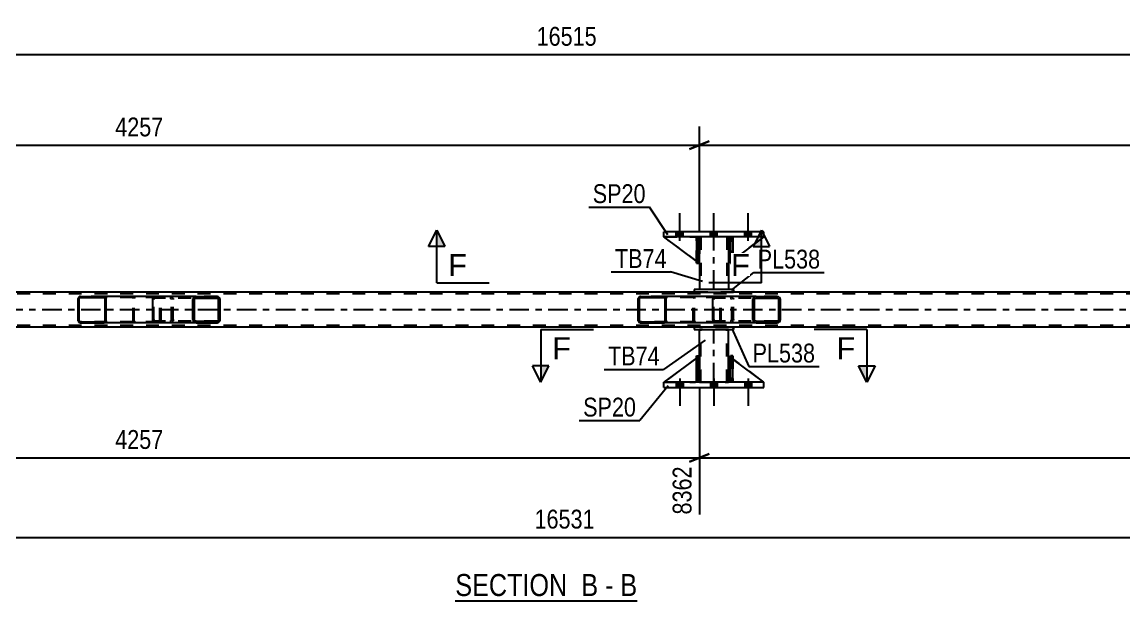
# Model space of a CAD drawing. Header units: millimetres. Extents: x 0 to 1775, y 0 to 560.
# Drawn here: x 1317.1 to 1484.5, y 147 to 235 of the extents above; entities that cross this region are included whole.
import ezdxf

# ---------------------------------------------------------------- set-up
doc = ezdxf.new("R2010")
doc.units = ezdxf.units.MM
doc.linetypes.add('DXK_LINE_DOT2', pattern=[3.9198, 1.9599, -1.9599])
doc.linetypes.add('DXK_LINE_DOT3', pattern=[5.9187, 2.979, -0.9799, 0.9799, -0.9799])
doc.styles.add('Arial', font='ARIAL.TTF', dxfattribs={"height": 0.2})
doc.styles.add('Arial Narrow', font='ARIALN.TTF', dxfattribs={"height": 0.2})

# ---------------------------------------------------------------- blocks, each defined once
blk = doc.blocks.new('Unknown-814185345-12 - 5076')
at = {"color": 6, "linetype": 'Continuous'}
blk.add_line((1382.91, 147), (1410.56, 147), dxfattribs=at)
at = {"color": 0, "linetype": 'Continuous'}
for points in [[(1401.02, 147.75), (1401.02, 151.25), (1382.91, 151.25), (1382.91, 147.75)], [(1404.63, 147.75), (1404.63, 151.25), (1402.07, 151.25), (1402.07, 147.75)], [(1406.95, 147.75), (1406.95, 151.25), (1405.68, 151.25), (1405.68, 147.75)], [(1410.56, 147.75), (1410.56, 151.25), (1408, 151.25), (1408, 147.75)]]:
    blk.add_wipeout(points, dxfattribs=at)
at = {"color": 7, "linetype": 'Continuous', "style": 'Arial Narrow'}
for s, p in [('SECTION ', (1382.91, 147.75)), ('B', (1402.07, 147.75)), ('B', (1408, 147.75)), ('-', (1405.68, 147.75))]:
    blk.add_text(s, height=3.34, dxfattribs=at).set_placement(p)
blk = doc.blocks.new('Part-814185345-5152 - 5076')
at = {"color": 2, "linetype": 'Continuous'}
for p, q in [((1419.57, 183.89), (1414.61, 180.22)), ((1420.01, 184.22), (1419.89, 184.13)), ((1420.01, 180.82), (1420.01, 184.22)), ((1419.56, 180.38), (1419.41, 180.22)), ((1420.01, 180.82), (1419.89, 180.7)), ((1420.01, 180.82), (1420.01, 180.82))]:
    blk.add_line(p, q, dxfattribs=at)
at = {"color": 7, "linetype": 'DXK_LINE_DOT2'}
for p, q in [((1419.89, 184.13), (1419.57, 183.89)), ((1420.01, 180.82), (1420.01, 184.22)), ((1414.61, 180.22), (1419.41, 180.22)), ((1420.01, 180.82), (1419.41, 180.22)), ((1419.89, 180.7), (1419.56, 180.38))]:
    blk.add_line(p, q, dxfattribs=at)
blk = doc.blocks.new('Part-814185345-5114 - 5076')
at = {"color": 2, "linetype": 'Continuous'}
for p, q in [((1414.61, 202.3), (1414.61, 203.1)), ((1429.81, 203.1), (1414.61, 203.1)), ((1429.81, 202.3), (1429.81, 203.1)), ((1429.81, 202.3), (1414.61, 202.3))]:
    blk.add_line(p, q, dxfattribs=at)
at = {"color": 7, "linetype": 'DXK_LINE_DOT2'}
for p, q in [((1414.61, 202.3), (1414.61, 203.1)), ((1429.81, 202.3), (1429.81, 203.1))]:
    blk.add_line(p, q, dxfattribs=at)
blk = doc.blocks.new('Part-814185345-5130 - 5076')
at = {"color": 2, "linetype": 'Continuous'}
for p, q in [((1419.21, 194.3), (1419.21, 193.9)), ((1425.21, 194.3), (1419.21, 194.3)), ((1425.21, 194.3), (1425.21, 193.9)), ((1425.21, 194.3), (1425.21, 194.3)), ((1419.21, 193.9), (1425.21, 193.9)), ((1425.21, 193.9), (1425.21, 193.9))]:
    blk.add_line(p, q, dxfattribs=at)
at = {"color": 7, "linetype": 'DXK_LINE_DOT2'}
for p, q in [((1419.21, 194.3), (1419.21, 193.9)), ((1425.21, 193.9), (1425.21, 194.3)), ((1425.21, 194.3), (1425.21, 194.3)), ((1425.21, 193.9), (1425.21, 193.9))]:
    blk.add_line(p, q, dxfattribs=at)
blk = doc.blocks.new('Part-814185345-5226 - 5076')
at = {"linetype": 'Continuous'}
h = blk.add_hatch(dxfattribs=at)
h.set_pattern_fill('', scale=0.7, style=0, pattern_type=0)
h.set_pattern_definition([(45, (1414.9522, 193.0652), (-1.57154, 1.57154), [])])
h.paths.add_polyline_path([(1414.98, 192.94), (1414.95, 193.07), (1414.88, 193.17), (1414.77, 193.24), (1414.64, 193.26), (1411.06, 193.26), (1410.93, 193.24), (1410.82, 193.17), (1410.75, 193.07), (1410.72, 192.94), (1410.72, 189.58), (1410.75, 189.46), (1410.82, 189.36), (1410.93, 189.29), (1411.06, 189.26), (1414.64, 189.26), (1414.77, 189.29), (1414.88, 189.36), (1414.95, 189.46), (1414.98, 189.58)])
h.paths.add_polyline_path([(1414.79, 189.52), (1414.76, 189.47), (1414.7, 189.43), (1414.64, 189.42), (1411.06, 189.42), (1411, 189.43), (1410.94, 189.47), (1410.9, 189.52), (1410.89, 189.58), (1410.89, 192.94), (1410.9, 193), (1410.94, 193.06), (1411, 193.09), (1411.06, 193.1), (1414.64, 193.1), (1414.7, 193.09), (1414.76, 193.06), (1414.79, 193), (1414.81, 192.94), (1414.81, 189.58)])
at = {"color": 2, "linetype": 'Continuous'}
for p, q in [((1410.75, 193.07), (1410.72, 192.94)), ((1410.72, 189.58), (1410.72, 192.94)), ((1410.89, 192.94), (1410.9, 193)), ((1410.89, 189.58), (1410.89, 192.94)), ((1410.9, 193), (1410.94, 193.06)), ((1411.06, 193.26), (1410.93, 193.24)), ((1410.94, 193.06), (1411, 193.09)), ((1411, 193.09), (1411.06, 193.1)), ((1411.06, 193.26), (1414.64, 193.26)), ((1411.06, 193.1), (1414.64, 193.1)), ((1422.34, 193.26), (1414.64, 193.26)), ((1414.77, 193.24), (1414.64, 193.26)), ((1414.64, 193.1), (1414.7, 193.09)), ((1414.7, 193.09), (1414.76, 193.06)), ((1414.76, 193.06), (1414.79, 193)), ((1414.79, 193), (1414.81, 192.94)), ((1414.81, 189.58), (1414.81, 192.94)), ((1414.98, 192.94), (1414.95, 193.07)), ((1414.98, 189.58), (1414.98, 192.94)), ((1410.72, 189.58), (1410.75, 189.46)), ((1410.9, 189.52), (1410.89, 189.58)), ((1410.94, 189.47), (1410.9, 189.52)), ((1410.93, 189.29), (1411.06, 189.26)), ((1411, 189.43), (1410.94, 189.47)), ((1411.06, 189.42), (1411, 189.43)), ((1411.06, 189.42), (1414.64, 189.42)), ((1411.06, 189.26), (1414.64, 189.26)), ((1414.7, 189.43), (1414.64, 189.42)), ((1414.64, 189.26), (1414.77, 189.29)), ((1422.34, 189.26), (1414.64, 189.26)), ((1414.76, 189.47), (1414.7, 189.43)), ((1414.79, 189.52), (1414.76, 189.47)), ((1414.81, 189.58), (1414.79, 189.52)), ((1414.95, 189.46), (1414.98, 189.58))]:
    blk.add_line(p, q, dxfattribs=at)
at = {"color": 7, "linetype": 'DXK_LINE_DOT2'}
for p, q in [((1414.64, 193.26), (1411.06, 193.26)), ((1422.99, 193.1), (1411.06, 193.1)), ((1419.07, 192.94), (1419.1, 193.07)), ((1419.07, 189.58), (1419.07, 192.94)), ((1419.25, 193), (1419.24, 192.94)), ((1419.24, 189.58), (1419.24, 192.94)), ((1419.29, 193.06), (1419.25, 193)), ((1419.28, 193.24), (1419.41, 193.26)), ((1419.29, 193.06), (1419.31, 193.07)), ((1419.31, 193.07), (1419.35, 193.09)), ((1419.35, 193.09), (1419.41, 193.1)), ((1422.99, 193.26), (1422.34, 193.26)), ((1422.99, 193.26), (1423.12, 193.24)), ((1423.05, 193.09), (1422.99, 193.1)), ((1423.11, 193.06), (1423.05, 193.09)), ((1423.14, 193), (1423.11, 193.06)), ((1423.16, 192.94), (1423.14, 193)), ((1423.16, 189.58), (1423.16, 192.94)), ((1423.3, 193.07), (1423.32, 192.97)), ((1423.32, 192.97), (1423.33, 192.94)), ((1423.33, 189.58), (1423.33, 192.94)), ((1422.99, 189.42), (1411.06, 189.42)), ((1414.64, 189.26), (1411.06, 189.26)), ((1419.1, 189.46), (1419.07, 189.58)), ((1419.24, 189.58), (1419.25, 189.52)), ((1419.25, 189.52), (1419.29, 189.47)), ((1419.41, 189.26), (1419.28, 189.29)), ((1419.29, 189.47), (1419.31, 189.46)), ((1419.31, 189.46), (1419.35, 189.43)), ((1419.35, 189.43), (1419.41, 189.42)), ((1422.99, 189.26), (1422.34, 189.26)), ((1422.99, 189.42), (1423.05, 189.43)), ((1423.12, 189.29), (1422.99, 189.26)), ((1423.05, 189.43), (1423.11, 189.47)), ((1423.11, 189.47), (1423.14, 189.52)), ((1423.14, 189.52), (1423.16, 189.58)), ((1423.33, 189.58), (1423.3, 189.46))]:
    blk.add_line(p, q, dxfattribs=at)
at = {"color": 2, "linetype": 'Continuous'}
for centre, start, end in [((1411.05, 192.93), 110.7583, 155.68), ((1414.65, 192.93), 24.32, 69.2417), ((1411.05, 189.6), 204.32, 249.2417), ((1414.65, 189.6), 290.7583, 335.68)]:
    blk.add_arc(centre, 0.331, start, end, dxfattribs=at)
at = {"color": 7, "linetype": 'DXK_LINE_DOT2'}
for centre, start, end in [((1419.4, 192.93), 110.7583, 155.68), ((1423, 192.93), 24.32, 69.2417), ((1419.4, 189.6), 204.32, 249.2417), ((1423, 189.6), 290.7583, 335.68)]:
    blk.add_arc(centre, 0.331, start, end, dxfattribs=at)
blk = doc.blocks.new('Part-814185345-5125 - 5076')
at = {"color": 2, "linetype": 'Continuous'}
for p, q in [((1419.21, 188.62), (1419.21, 188.22)), ((1425.21, 188.62), (1419.21, 188.62)), ((1419.21, 188.22), (1425.21, 188.22)), ((1425.21, 188.62), (1425.21, 188.22)), ((1425.21, 188.62), (1425.21, 188.62)), ((1425.21, 188.22), (1425.21, 188.22))]:
    blk.add_line(p, q, dxfattribs=at)
at = {"color": 7, "linetype": 'DXK_LINE_DOT2'}
for p, q in [((1419.21, 188.62), (1419.21, 188.22)), ((1425.21, 188.22), (1425.21, 188.62)), ((1425.21, 188.62), (1425.21, 188.62)), ((1425.21, 188.22), (1425.21, 188.22))]:
    blk.add_line(p, q, dxfattribs=at)
blk = doc.blocks.new('Part-814185345-5135 - 5076')
at = {"color": 2, "linetype": 'Continuous'}
for p, q in [((1420.01, 202.3), (1420.01, 201.7)), ((1424.41, 202.3), (1424.41, 201.7)), ((1420.01, 198.3), (1420.01, 194.3)), ((1424.41, 198.3), (1424.41, 194.3))]:
    blk.add_line(p, q, dxfattribs=at)
at = {"color": 7, "linetype": 'DXK_LINE_DOT2'}
for p, q in [((1424.41, 202.3), (1420.01, 202.3)), ((1420.01, 201.7), (1420.01, 198.3)), ((1420.25, 202.3), (1420.25, 194.3)), ((1424.17, 202.3), (1424.17, 194.3)), ((1424.41, 201.7), (1424.41, 198.3)), ((1424.41, 194.3), (1420.01, 194.3))]:
    blk.add_line(p, q, dxfattribs=at)
at = {"color": 7, "linetype": 'DXK_LINE_DOT3'}
blk.add_line((1422.21, 194.3), (1422.21, 202.3), dxfattribs=at)
blk = doc.blocks.new('Part-814185345-5153 - 5076')
at = {"color": 7, "linetype": 'DXK_LINE_DOT2'}
for p, q in [((1424.41, 180.82), (1424.41, 184.22)), ((1424.41, 184.22), (1429.81, 180.22)), ((1425.01, 180.22), (1424.41, 180.82)), ((1429.81, 180.22), (1425.01, 180.22))]:
    blk.add_line(p, q, dxfattribs=at)
blk = doc.blocks.new('Part-814185345-5154 - 5076')
at = {"color": 2, "linetype": 'Continuous'}
for p, q in [((1424.41, 180.82), (1424.41, 184.22)), ((1424.76, 183.96), (1424.41, 184.22)), ((1429.81, 180.22), (1425.08, 183.72)), ((1424.76, 180.47), (1424.41, 180.82))]:
    blk.add_line(p, q, dxfattribs=at)
at = {"color": 7, "linetype": 'DXK_LINE_DOT2'}
for p, q in [((1425.08, 183.72), (1424.76, 183.96)), ((1425.01, 180.22), (1424.76, 180.47)), ((1429.81, 180.22), (1425.01, 180.22)), ((1429.81, 180.22), (1429.81, 180.22)), ((1429.81, 180.22), (1429.81, 180.22))]:
    blk.add_line(p, q, dxfattribs=at)
blk = doc.blocks.new('Part-814185345-5159 - 5076')
at = {"color": 2, "linetype": 'Continuous'}
for p, q in [((1414.61, 179.42), (1414.61, 180.22)), ((1429.81, 180.22), (1414.61, 180.22)), ((1414.61, 179.42), (1429.81, 179.42)), ((1429.81, 179.42), (1429.81, 180.22))]:
    blk.add_line(p, q, dxfattribs=at)
at = {"color": 7, "linetype": 'DXK_LINE_DOT2'}
for p, q in [((1414.61, 179.42), (1414.61, 180.22)), ((1429.81, 179.42), (1429.81, 180.22))]:
    blk.add_line(p, q, dxfattribs=at)
blk = doc.blocks.new('Part-814185345-5160 - 5076')
at = {"color": 2, "linetype": 'Continuous'}
for p, q in [((1419.56, 180.22), (1419.57, 184.22)), ((1419.57, 184.22), (1419.89, 184.22)), ((1419.88, 180.22), (1419.89, 184.22)), ((1419.57, 180.22), (1419.56, 180.22)), ((1419.89, 180.22), (1419.56, 180.22))]:
    blk.add_line(p, q, dxfattribs=at)
at = {"color": 7, "linetype": 'DXK_LINE_DOT2'}
for p, q in [((1419.57, 184.22), (1419.57, 180.82)), ((1419.89, 180.82), (1419.89, 184.22)), ((1419.57, 180.82), (1419.57, 180.22)), ((1419.57, 180.82), (1419.89, 180.82)), ((1419.88, 180.22), (1419.89, 180.22)), ((1419.89, 180.22), (1419.89, 180.82))]:
    blk.add_line(p, q, dxfattribs=at)
blk = doc.blocks.new('Part-814185345-5227 - 5076')
at = {"linetype": 'Continuous'}
h = blk.add_hatch(dxfattribs=at)
h.set_pattern_fill('', scale=0.7, style=0, pattern_type=0)
h.set_pattern_definition([(45, (1347.15, 192.9664), (-1.57154, 1.57154), [])])
h.paths.add_polyline_path([(1347.19, 192.78), (1347.15, 192.97), (1347.04, 193.12), (1346.88, 193.23), (1346.69, 193.26), (1343.5, 193.26), (1343.31, 193.23), (1343.15, 193.12), (1343.04, 192.97), (1343, 192.78), (1343, 189.74), (1343.04, 189.56), (1343.15, 189.4), (1343.31, 189.3), (1343.5, 189.26), (1346.69, 189.26), (1346.88, 189.3), (1347.04, 189.4), (1347.15, 189.56), (1347.19, 189.74)])
h.paths.add_polyline_path([(1346.92, 189.65), (1346.86, 189.57), (1346.78, 189.52), (1346.69, 189.5), (1343.5, 189.5), (1343.41, 189.52), (1343.32, 189.57), (1343.27, 189.65), (1343.25, 189.74), (1343.25, 192.78), (1343.27, 192.87), (1343.32, 192.95), (1343.41, 193), (1343.5, 193.02), (1346.69, 193.02), (1346.78, 193), (1346.86, 192.95), (1346.92, 192.87), (1346.94, 192.78), (1346.94, 189.74)])
at = {"color": 2, "linetype": 'Continuous'}
for p, q in [((1336.93, 192.78), (1336.95, 192.97)), ((1336.93, 189.74), (1336.93, 192.78)), ((1336.95, 192.97), (1337.01, 193.12)), ((1337.01, 193.12), (1337.1, 193.23)), ((1337.1, 193.23), (1337.2, 193.26)), ((1343.5, 193.26), (1337.2, 193.26)), ((1343.04, 192.97), (1343, 192.78)), ((1343, 189.74), (1343, 192.78)), ((1343.25, 192.78), (1343.27, 192.87)), ((1343.25, 189.74), (1343.25, 192.78)), ((1343.27, 192.87), (1343.32, 192.95)), ((1343.5, 193.26), (1343.31, 193.23)), ((1343.32, 192.95), (1343.41, 193)), ((1343.41, 193), (1343.5, 193.02)), ((1343.5, 193.26), (1346.69, 193.26)), ((1343.5, 193.02), (1346.69, 193.02)), ((1346.88, 193.23), (1346.69, 193.26)), ((1346.69, 193.02), (1346.78, 193)), ((1346.78, 193), (1346.86, 192.95)), ((1346.86, 192.95), (1346.92, 192.87)), ((1346.92, 192.87), (1346.94, 192.78)), ((1346.94, 189.74), (1346.94, 192.78)), ((1347.19, 192.78), (1347.15, 192.97)), ((1347.19, 189.74), (1347.19, 192.78)), ((1336.95, 189.56), (1336.93, 189.74)), ((1337.01, 189.4), (1336.95, 189.56)), ((1337.1, 189.3), (1337.01, 189.4)), ((1337.2, 189.26), (1337.1, 189.3)), ((1343.5, 189.26), (1337.2, 189.26)), ((1343, 189.74), (1343.04, 189.56)), ((1343.27, 189.65), (1343.25, 189.74)), ((1343.32, 189.57), (1343.27, 189.65)), ((1343.31, 189.3), (1343.5, 189.26)), ((1343.41, 189.52), (1343.32, 189.57)), ((1343.5, 189.5), (1343.41, 189.52)), ((1343.5, 189.5), (1346.69, 189.5)), ((1343.5, 189.26), (1346.69, 189.26)), ((1346.78, 189.52), (1346.69, 189.5)), ((1346.69, 189.26), (1346.88, 189.3)), ((1346.86, 189.57), (1346.78, 189.52)), ((1346.92, 189.65), (1346.86, 189.57)), ((1346.94, 189.74), (1346.92, 189.65)), ((1347.15, 189.56), (1347.19, 189.74))]:
    blk.add_line(p, q, dxfattribs=at)
at = {"color": 7, "linetype": 'DXK_LINE_DOT2'}
for p, q in [((1337.08, 192.87), (1337.07, 192.78)), ((1337.07, 189.74), (1337.07, 192.78)), ((1337.11, 192.95), (1337.08, 192.87)), ((1337.15, 193), (1337.11, 192.95)), ((1337.2, 193.02), (1337.15, 193)), ((1346.69, 193.02), (1337.2, 193.02)), ((1338.19, 193.02), (1338.19, 193.26)), ((1339.54, 193.26), (1339.73, 193.23)), ((1339.63, 193), (1339.54, 193.02)), ((1339.71, 192.95), (1339.63, 193)), ((1339.77, 192.87), (1339.71, 192.95)), ((1339.79, 192.78), (1339.77, 192.87)), ((1339.79, 189.74), (1339.79, 192.78)), ((1340, 192.97), (1340.04, 192.78)), ((1340.04, 189.74), (1340.04, 192.78)), ((1346.69, 193.26), (1343.5, 193.26)), ((1337.07, 189.74), (1337.08, 189.65)), ((1337.08, 189.65), (1337.11, 189.57)), ((1337.11, 189.57), (1337.15, 189.52)), ((1337.15, 189.52), (1337.2, 189.5)), ((1346.69, 189.5), (1337.2, 189.5)), ((1338.19, 189.26), (1338.19, 189.5)), ((1339.54, 189.5), (1339.63, 189.52)), ((1339.73, 189.3), (1339.54, 189.26)), ((1339.63, 189.52), (1339.71, 189.57)), ((1339.71, 189.57), (1339.77, 189.65)), ((1339.77, 189.65), (1339.79, 189.74)), ((1340.04, 189.74), (1340, 189.56)), ((1346.69, 189.26), (1343.5, 189.26))]:
    blk.add_line(p, q, dxfattribs=at)
for centre, start, end in [((1339.55, 192.77), 23.8494, 68.8059), ((1339.55, 189.76), 291.1941, 336.1506)]:
    blk.add_arc(centre, 0.492, start, end, dxfattribs=at)
at = {"color": 2, "linetype": 'Continuous'}
for centre, start, end in [((1343.49, 192.77), 111.1941, 156.1506), ((1346.7, 192.77), 23.8494, 68.8059), ((1343.49, 189.76), 203.8494, 248.8059), ((1346.7, 189.76), 291.1941, 336.1506)]:
    blk.add_arc(centre, 0.492, start, end, dxfattribs=at)
blk = doc.blocks.new('Part-814185345-5163 - 5076')
at = {"color": 7, "linetype": 'DXK_LINE_DOT2'}
for p, q in [((1419.56, 201.7), (1419.56, 202.3)), ((1419.56, 202.3), (1419.56, 202.3)), ((1419.56, 202.3), (1419.56, 198.3)), ((1419.88, 202.3), (1419.56, 202.3)), ((1419.56, 198.3), (1419.56, 201.7)), ((1419.56, 201.7), (1419.88, 201.7)), ((1419.88, 201.7), (1419.88, 202.3)), ((1419.88, 198.3), (1419.88, 202.3)), ((1419.88, 201.7), (1419.88, 198.3)), ((1419.56, 198.3), (1419.88, 198.3))]:
    blk.add_line(p, q, dxfattribs=at)
blk = doc.blocks.new('Part-814185345-5232 - 5076')
at = {"color": 2, "linetype": 'Continuous'}
for p, q in [((1420.01, 184.22), (1420.01, 188.22)), ((1424.41, 184.22), (1424.41, 188.22)), ((1420.01, 180.22), (1420.01, 180.82)), ((1424.41, 180.22), (1424.41, 180.82))]:
    blk.add_line(p, q, dxfattribs=at)
at = {"color": 7, "linetype": 'DXK_LINE_DOT2'}
for p, q in [((1424.41, 188.22), (1420.01, 188.22)), ((1420.25, 180.22), (1420.25, 188.22)), ((1424.17, 180.22), (1424.17, 188.22)), ((1420.01, 180.82), (1420.01, 184.22)), ((1424.41, 180.82), (1424.41, 184.22)), ((1420.01, 180.22), (1424.41, 180.22))]:
    blk.add_line(p, q, dxfattribs=at)
at = {"color": 7, "linetype": 'DXK_LINE_DOT3'}
blk.add_line((1422.21, 180.22), (1422.21, 188.22), dxfattribs=at)
blk = doc.blocks.new('Part-814185345-5246 - 5076')
at = {"color": 7, "linetype": 'DXK_LINE_DOT2'}
for p, q in [((1686.73, 193.66), (1112.95, 193.66)), ((1425.21, 193.9), (1419.21, 193.9)), ((1686.73, 188.86), (1112.95, 188.86)), ((1425.21, 188.62), (1419.21, 188.62))]:
    blk.add_line(p, q, dxfattribs=at)
at = {"color": 2, "linetype": 'Continuous'}
for p, q in [((1419.21, 193.9), (1254.94, 193.9)), ((1589.48, 193.9), (1425.21, 193.9)), ((1419.21, 188.62), (1254.94, 188.62)), ((1589.48, 188.62), (1425.21, 188.62))]:
    blk.add_line(p, q, dxfattribs=at)
at = {"color": 7, "linetype": 'DXK_LINE_DOT3'}
blk.add_line((1112.95, 191.26), (1686.73, 191.26), dxfattribs=at)
blk = doc.blocks.new('Part-814185345-5186 - 5076')
at = {"color": 2, "linetype": 'Continuous'}
for p, q in [((1424.76, 202.06), (1424.41, 201.7)), ((1424.41, 201.7), (1424.41, 198.3)), ((1429.81, 202.3), (1425.08, 198.8)), ((1424.76, 198.56), (1424.41, 198.3))]:
    blk.add_line(p, q, dxfattribs=at)
at = {"color": 7, "linetype": 'DXK_LINE_DOT2'}
for p, q in [((1425.01, 202.3), (1424.76, 202.06)), ((1429.81, 202.3), (1425.01, 202.3)), ((1425.08, 198.8), (1424.76, 198.56))]:
    blk.add_line(p, q, dxfattribs=at)
blk = doc.blocks.new('Part-814185345-5209 - 5076')
at = {"linetype": 'Continuous'}
h = blk.add_hatch(dxfattribs=at)
h.set_pattern_fill('', scale=0.7, style=0, pattern_type=0)
h.set_pattern_definition([(45, (1432.2843, 192.9664), (-1.57154, 1.57154), [])])
h.paths.add_polyline_path([(1432.32, 192.78), (1432.28, 192.97), (1432.18, 193.12), (1432.01, 193.23), (1431.82, 193.26), (1428.64, 193.26), (1428.44, 193.23), (1428.28, 193.12), (1428.17, 192.97), (1428.13, 192.78), (1428.13, 189.74), (1428.17, 189.56), (1428.28, 189.4), (1428.44, 189.3), (1428.64, 189.26), (1431.82, 189.26), (1432.01, 189.3), (1432.18, 189.4), (1432.28, 189.56), (1432.32, 189.74)])
h.paths.add_polyline_path([(1432.05, 189.65), (1432, 189.57), (1431.92, 189.52), (1431.82, 189.5), (1428.64, 189.5), (1428.54, 189.52), (1428.46, 189.57), (1428.4, 189.65), (1428.38, 189.74), (1428.38, 192.78), (1428.4, 192.87), (1428.46, 192.95), (1428.54, 193), (1428.64, 193.02), (1431.82, 193.02), (1431.92, 193), (1432, 192.95), (1432.05, 192.87), (1432.07, 192.78), (1432.07, 189.74)])
at = {"color": 2, "linetype": 'Continuous'}
for p, q in [((1422.06, 192.78), (1422.08, 192.97)), ((1422.06, 189.74), (1422.06, 192.78)), ((1422.08, 192.97), (1422.14, 193.12)), ((1422.14, 193.12), (1422.23, 193.23)), ((1422.23, 193.23), (1422.34, 193.26)), ((1428.64, 193.26), (1422.34, 193.26)), ((1428.17, 192.97), (1428.13, 192.78)), ((1428.13, 189.74), (1428.13, 192.78)), ((1428.38, 192.78), (1428.4, 192.87)), ((1428.38, 189.74), (1428.38, 192.78)), ((1428.4, 192.87), (1428.46, 192.95)), ((1428.64, 193.26), (1428.44, 193.23)), ((1428.46, 192.95), (1428.54, 193)), ((1428.54, 193), (1428.64, 193.02)), ((1428.64, 193.26), (1431.82, 193.26)), ((1428.64, 193.02), (1431.82, 193.02)), ((1432.01, 193.23), (1431.82, 193.26)), ((1431.82, 193.02), (1431.92, 193)), ((1431.92, 193), (1432, 192.95)), ((1432, 192.95), (1432.05, 192.87)), ((1432.05, 192.87), (1432.07, 192.78)), ((1432.07, 189.74), (1432.07, 192.78)), ((1432.32, 192.78), (1432.28, 192.97)), ((1432.32, 189.74), (1432.32, 192.78)), ((1422.08, 189.56), (1422.06, 189.74)), ((1422.14, 189.4), (1422.08, 189.56)), ((1422.23, 189.3), (1422.14, 189.4)), ((1422.34, 189.26), (1422.23, 189.3)), ((1428.64, 189.26), (1422.34, 189.26)), ((1428.13, 189.74), (1428.17, 189.56)), ((1428.4, 189.65), (1428.38, 189.74)), ((1428.46, 189.57), (1428.4, 189.65)), ((1428.44, 189.3), (1428.64, 189.26)), ((1428.54, 189.52), (1428.46, 189.57)), ((1428.64, 189.5), (1428.54, 189.52)), ((1428.64, 189.5), (1431.82, 189.5)), ((1428.64, 189.26), (1431.82, 189.26)), ((1431.92, 189.52), (1431.82, 189.5)), ((1431.82, 189.26), (1432.01, 189.3)), ((1432, 189.57), (1431.92, 189.52)), ((1432.05, 189.65), (1432, 189.57)), ((1432.07, 189.74), (1432.05, 189.65)), ((1432.28, 189.56), (1432.32, 189.74))]:
    blk.add_line(p, q, dxfattribs=at)
at = {"color": 7, "linetype": 'DXK_LINE_DOT2'}
for p, q in [((1422.21, 192.87), (1422.2, 192.78)), ((1422.2, 189.74), (1422.2, 192.78)), ((1422.24, 192.95), (1422.21, 192.87)), ((1422.28, 193), (1422.24, 192.95)), ((1422.34, 193.02), (1422.28, 193)), ((1431.82, 193.02), (1422.34, 193.02)), ((1423.33, 193.02), (1423.33, 193.26)), ((1424.67, 193.26), (1424.86, 193.23)), ((1424.77, 193), (1424.67, 193.02)), ((1424.85, 192.95), (1424.77, 193)), ((1424.9, 192.87), (1424.85, 192.95)), ((1424.92, 192.78), (1424.9, 192.87)), ((1424.92, 189.74), (1424.92, 192.78)), ((1425.13, 192.97), (1425.17, 192.78)), ((1425.17, 189.74), (1425.17, 192.78)), ((1431.82, 193.26), (1428.64, 193.26)), ((1422.2, 189.74), (1422.21, 189.65)), ((1422.21, 189.65), (1422.24, 189.57)), ((1422.24, 189.57), (1422.28, 189.52)), ((1422.28, 189.52), (1422.34, 189.5)), ((1431.82, 189.5), (1422.34, 189.5)), ((1423.33, 189.26), (1423.33, 189.5)), ((1424.67, 189.5), (1424.77, 189.52)), ((1424.86, 189.3), (1424.67, 189.26)), ((1424.77, 189.52), (1424.85, 189.57)), ((1424.85, 189.57), (1424.9, 189.65)), ((1424.9, 189.65), (1424.92, 189.74)), ((1425.17, 189.74), (1425.13, 189.56)), ((1431.82, 189.26), (1428.64, 189.26))]:
    blk.add_line(p, q, dxfattribs=at)
for centre, start, end in [((1424.68, 192.77), 23.8494, 68.8059), ((1424.68, 189.76), 291.1941, 336.1506)]:
    blk.add_arc(centre, 0.492, start, end, dxfattribs=at)
at = {"color": 2, "linetype": 'Continuous'}
for centre, start, end in [((1428.62, 192.77), 111.1941, 156.1506), ((1431.83, 192.77), 23.8494, 68.8059), ((1428.62, 189.76), 203.8494, 248.8059), ((1431.83, 189.76), 291.1941, 336.1506)]:
    blk.add_arc(centre, 0.492, start, end, dxfattribs=at)
blk = doc.blocks.new('Part-814185345-5240 - 5076')
at = {"color": 2, "linetype": 'Continuous'}
for p, q in [((1424.76, 180.22), (1424.76, 184.22)), ((1424.76, 184.22), (1425.08, 184.22)), ((1425.08, 180.22), (1425.08, 184.22)), ((1424.76, 180.22), (1424.76, 180.22)), ((1425.08, 180.22), (1424.76, 180.22))]:
    blk.add_line(p, q, dxfattribs=at)
at = {"color": 7, "linetype": 'DXK_LINE_DOT2'}
for p, q in [((1424.76, 184.22), (1424.76, 180.82)), ((1425.08, 180.82), (1425.08, 184.22)), ((1424.76, 180.82), (1424.76, 180.22)), ((1424.76, 180.82), (1425.08, 180.82)), ((1425.08, 180.22), (1425.08, 180.82)), ((1425.08, 180.22), (1425.08, 180.22))]:
    blk.add_line(p, q, dxfattribs=at)
blk = doc.blocks.new('Part-814185345-5241 - 5076')
at = {"color": 7, "linetype": 'DXK_LINE_DOT2'}
for p, q in [((1420.01, 184.22), (1414.61, 180.22)), ((1420.01, 180.82), (1420.01, 184.22)), ((1420.01, 184.22), (1420.01, 180.82)), ((1414.61, 180.22), (1419.41, 180.22)), ((1419.41, 180.22), (1420.01, 180.82)), ((1420.01, 180.82), (1419.41, 180.22)), ((1420.01, 180.82), (1420.01, 180.82))]:
    blk.add_line(p, q, dxfattribs=at)
blk = doc.blocks.new('Part-814185345-5264 - 5076')
at = {"color": 7, "linetype": 'DXK_LINE_DOT2'}
for p, q in [((1419.56, 184.22), (1419.88, 184.22)), ((1419.56, 180.82), (1419.56, 184.22)), ((1419.56, 184.22), (1419.56, 180.22)), ((1419.88, 184.22), (1419.88, 180.82)), ((1419.88, 180.22), (1419.88, 184.13)), ((1419.88, 180.82), (1419.56, 180.82)), ((1419.56, 180.22), (1419.56, 180.82)), ((1419.88, 180.22), (1419.56, 180.22)), ((1419.88, 180.82), (1419.88, 180.22)), ((1419.88, 180.22), (1419.88, 180.22))]:
    blk.add_line(p, q, dxfattribs=at)
blk = doc.blocks.new('Part-814185345-5289 - 5076')
at = {"color": 7, "linetype": 'DXK_LINE_DOT2'}
for p, q in [((1424.76, 201.7), (1424.76, 202.3)), ((1424.76, 202.3), (1424.76, 202.3)), ((1424.76, 202.3), (1424.76, 198.3)), ((1425.08, 202.3), (1424.76, 202.3)), ((1424.76, 198.3), (1424.76, 201.7)), ((1424.76, 201.7), (1425.08, 201.7)), ((1425.08, 201.7), (1425.08, 202.3)), ((1425.08, 198.3), (1425.08, 202.3)), ((1425.08, 201.7), (1425.08, 198.3)), ((1424.76, 198.3), (1425.08, 198.3))]:
    blk.add_line(p, q, dxfattribs=at)
blk = doc.blocks.new('Part-814185345-5291 - 5076')
at = {"linetype": 'Continuous'}
h = blk.add_hatch(dxfattribs=at)
h.set_pattern_fill('', scale=0.7, style=0, pattern_type=0)
h.set_pattern_definition([(45, (1329.818, 193.0652), (-1.57154, 1.57154), [])])
h.paths.add_polyline_path([(1329.84, 192.94), (1329.82, 193.07), (1329.74, 193.17), (1329.63, 193.24), (1329.5, 193.26), (1325.93, 193.26), (1325.8, 193.24), (1325.69, 193.17), (1325.61, 193.07), (1325.59, 192.94), (1325.59, 189.58), (1325.61, 189.46), (1325.69, 189.36), (1325.8, 189.29), (1325.93, 189.26), (1329.5, 189.26), (1329.63, 189.29), (1329.74, 189.36), (1329.82, 189.46), (1329.84, 189.58)])
h.paths.add_polyline_path([(1329.66, 189.52), (1329.62, 189.47), (1329.57, 189.43), (1329.5, 189.42), (1325.93, 189.42), (1325.86, 189.43), (1325.81, 189.47), (1325.77, 189.52), (1325.76, 189.58), (1325.76, 192.94), (1325.77, 193), (1325.81, 193.06), (1325.86, 193.09), (1325.93, 193.1), (1329.5, 193.1), (1329.57, 193.09), (1329.62, 193.06), (1329.66, 193), (1329.67, 192.94), (1329.67, 189.58)])
at = {"color": 2, "linetype": 'Continuous'}
for p, q in [((1325.61, 193.07), (1325.59, 192.94)), ((1325.59, 189.58), (1325.59, 192.94)), ((1325.76, 192.94), (1325.77, 193)), ((1325.76, 189.58), (1325.76, 192.94)), ((1325.77, 193), (1325.81, 193.06)), ((1325.93, 193.26), (1325.8, 193.24)), ((1325.81, 193.06), (1325.86, 193.09)), ((1325.86, 193.09), (1325.93, 193.1)), ((1325.93, 193.26), (1329.5, 193.26)), ((1325.93, 193.1), (1329.5, 193.1)), ((1337.2, 193.26), (1329.5, 193.26)), ((1329.63, 193.24), (1329.5, 193.26)), ((1329.5, 193.1), (1329.57, 193.09)), ((1329.57, 193.09), (1329.62, 193.06)), ((1329.62, 193.06), (1329.66, 193)), ((1329.66, 193), (1329.67, 192.94)), ((1329.67, 189.58), (1329.67, 192.94)), ((1329.84, 192.94), (1329.82, 193.07)), ((1329.84, 189.58), (1329.84, 192.94)), ((1325.59, 189.58), (1325.61, 189.46)), ((1325.77, 189.52), (1325.76, 189.58)), ((1325.81, 189.47), (1325.77, 189.52)), ((1325.8, 189.29), (1325.93, 189.26)), ((1325.86, 189.43), (1325.81, 189.47)), ((1325.93, 189.42), (1325.86, 189.43)), ((1325.93, 189.42), (1329.5, 189.42)), ((1325.93, 189.26), (1329.5, 189.26)), ((1329.57, 189.43), (1329.5, 189.42)), ((1329.5, 189.26), (1329.63, 189.29)), ((1337.2, 189.26), (1329.5, 189.26)), ((1329.62, 189.47), (1329.57, 189.43)), ((1329.66, 189.52), (1329.62, 189.47)), ((1329.67, 189.58), (1329.66, 189.52)), ((1329.82, 189.46), (1329.84, 189.58))]:
    blk.add_line(p, q, dxfattribs=at)
at = {"color": 7, "linetype": 'DXK_LINE_DOT2'}
for p, q in [((1329.5, 193.26), (1325.93, 193.26)), ((1337.85, 193.1), (1325.93, 193.1)), ((1333.94, 192.94), (1333.96, 193.07)), ((1333.94, 189.58), (1333.94, 192.94)), ((1334.12, 193), (1334.11, 192.94)), ((1334.11, 189.58), (1334.11, 192.94)), ((1334.16, 193.06), (1334.12, 193)), ((1334.15, 193.24), (1334.28, 193.26)), ((1334.21, 193.09), (1334.16, 193.06)), ((1334.28, 193.1), (1334.21, 193.09)), ((1337.85, 193.26), (1337.2, 193.26)), ((1337.85, 193.26), (1337.98, 193.24)), ((1337.92, 193.09), (1337.85, 193.1)), ((1337.97, 193.06), (1337.92, 193.09)), ((1338.01, 193), (1337.97, 193.06)), ((1338.02, 192.94), (1338.01, 193)), ((1338.02, 189.58), (1338.02, 192.94)), ((1338.17, 193.07), (1338.19, 192.94)), ((1338.19, 189.58), (1338.19, 192.94)), ((1337.85, 189.42), (1325.93, 189.42)), ((1329.5, 189.26), (1325.93, 189.26)), ((1333.96, 189.46), (1333.94, 189.58)), ((1334.11, 189.58), (1334.12, 189.52)), ((1334.12, 189.52), (1334.16, 189.47)), ((1334.28, 189.26), (1334.15, 189.29)), ((1334.16, 189.47), (1334.17, 189.46)), ((1334.17, 189.46), (1334.21, 189.43)), ((1334.21, 189.43), (1334.28, 189.42)), ((1337.85, 189.26), (1337.2, 189.26)), ((1337.85, 189.42), (1337.92, 189.43)), ((1337.98, 189.29), (1337.85, 189.26)), ((1337.92, 189.43), (1337.97, 189.47)), ((1337.97, 189.47), (1338.01, 189.52)), ((1338.01, 189.52), (1338.02, 189.58)), ((1338.19, 189.58), (1338.17, 189.46))]:
    blk.add_line(p, q, dxfattribs=at)
at = {"color": 2, "linetype": 'Continuous'}
for centre, start, end in [((1325.91, 192.93), 110.7583, 155.68), ((1329.52, 192.93), 24.32, 69.2417), ((1325.91, 189.6), 204.32, 249.2417), ((1329.52, 189.6), 290.7583, 335.68)]:
    blk.add_arc(centre, 0.331, start, end, dxfattribs=at)
at = {"color": 7, "linetype": 'DXK_LINE_DOT2'}
for centre, start, end in [((1334.26, 192.93), 110.7583, 155.68), ((1337.87, 192.93), 24.32, 69.2417), ((1334.26, 189.6), 204.32, 249.2417), ((1337.87, 189.6), 290.7583, 335.68)]:
    blk.add_arc(centre, 0.331, start, end, dxfattribs=at)
blk = doc.blocks.new('Part-814185345-5297 - 5076')
at = {"color": 2, "linetype": 'Continuous'}
for p, q in [((1419.88, 202.3), (1419.56, 202.3)), ((1419.56, 202.3), (1419.57, 198.3)), ((1419.89, 202.3), (1419.88, 202.3)), ((1419.88, 202.3), (1419.89, 198.3)), ((1419.89, 198.3), (1419.57, 198.3))]:
    blk.add_line(p, q, dxfattribs=at)
at = {"color": 7, "linetype": 'DXK_LINE_DOT2'}
for p, q in [((1419.57, 201.7), (1419.57, 202.3)), ((1419.89, 201.7), (1419.57, 201.7)), ((1419.57, 201.7), (1419.57, 198.3)), ((1419.89, 202.3), (1419.88, 202.3)), ((1419.89, 201.7), (1419.89, 202.3)), ((1419.89, 198.3), (1419.89, 201.7))]:
    blk.add_line(p, q, dxfattribs=at)
blk = doc.blocks.new('Part-814185345-5298 - 5076')
at = {"color": 7, "linetype": 'DXK_LINE_DOT2'}
for p, q in [((1420.01, 198.3), (1414.61, 202.3)), ((1414.61, 202.3), (1419.41, 202.3)), ((1419.41, 202.3), (1420.01, 201.7)), ((1420.01, 201.7), (1419.41, 202.3)), ((1420.01, 201.7), (1420.01, 198.3)), ((1420.01, 201.7), (1420.01, 201.7)), ((1420.01, 201.7), (1420.01, 198.3))]:
    blk.add_line(p, q, dxfattribs=at)
blk = doc.blocks.new('Part-814185345-5300 - 5076')
at = {"color": 7, "linetype": 'DXK_LINE_DOT2'}
for p, q in [((1425.08, 184.22), (1424.76, 184.22)), ((1424.76, 180.82), (1424.76, 184.22)), ((1424.76, 184.22), (1424.76, 180.22)), ((1425.08, 184.22), (1425.08, 180.82)), ((1425.08, 180.22), (1425.08, 184.22)), ((1425.08, 180.82), (1424.76, 180.82)), ((1424.76, 180.22), (1424.76, 180.82)), ((1425.08, 180.22), (1424.76, 180.22)), ((1425.08, 180.82), (1425.08, 180.22)), ((1425.08, 180.22), (1425.08, 180.22))]:
    blk.add_line(p, q, dxfattribs=at)
blk = doc.blocks.new('Part-814185345-5303 - 5076')
at = {"color": 2, "linetype": 'Continuous'}
for p, q in [((1425.08, 202.3), (1424.76, 202.3)), ((1424.76, 202.3), (1424.76, 198.3)), ((1425.08, 202.3), (1425.08, 202.3)), ((1425.08, 202.3), (1425.08, 198.3)), ((1425.08, 198.3), (1424.76, 198.3))]:
    blk.add_line(p, q, dxfattribs=at)
at = {"color": 7, "linetype": 'DXK_LINE_DOT2'}
for p, q in [((1424.76, 201.7), (1424.76, 202.3)), ((1425.08, 201.7), (1424.76, 201.7)), ((1424.76, 201.7), (1424.76, 198.3)), ((1425.08, 201.7), (1425.08, 202.3)), ((1425.08, 202.3), (1425.08, 202.3)), ((1425.08, 198.3), (1425.08, 201.7))]:
    blk.add_line(p, q, dxfattribs=at)
blk = doc.blocks.new('Part-814185345-5339 - 5076')
at = {"color": 2, "linetype": 'Continuous'}
for p, q in [((1419.57, 198.63), (1414.61, 202.3)), ((1419.56, 202.15), (1419.41, 202.3)), ((1420.01, 201.7), (1419.89, 201.83)), ((1420.01, 201.7), (1420.01, 201.7)), ((1420.01, 198.3), (1420.01, 201.7)), ((1419.89, 198.4), (1420.01, 198.3)), ((1420.01, 198.3), (1420.01, 198.3))]:
    blk.add_line(p, q, dxfattribs=at)
at = {"color": 7, "linetype": 'DXK_LINE_DOT2'}
for p, q in [((1419.41, 202.3), (1414.61, 202.3)), ((1419.41, 202.3), (1420.01, 201.7)), ((1419.89, 201.83), (1419.56, 202.15)), ((1420.01, 201.7), (1420.01, 198.3)), ((1419.89, 198.4), (1419.57, 198.63))]:
    blk.add_line(p, q, dxfattribs=at)
blk = doc.blocks.new('Part-814185345-5340 - 5076')
at = {"color": 7, "linetype": 'DXK_LINE_DOT2'}
for p, q in [((1425.01, 202.3), (1424.41, 201.7)), ((1424.41, 198.3), (1429.81, 202.3)), ((1424.41, 201.7), (1424.41, 198.3)), ((1429.81, 202.3), (1425.01, 202.3))]:
    blk.add_line(p, q, dxfattribs=at)
blk = doc.blocks.new('Bolt-814185345-5358 - 5076')
at = {"linetype": 'Continuous'}
for points in [[(1417.53, 180.22), (1416.49, 180.22), (1416.49, 179.42), (1417.53, 179.42)], [(1417.53, 180.22), (1416.49, 180.22), (1416.49, 179.42), (1417.53, 179.42)], [(1417.53, 180.22), (1416.49, 180.22), (1416.49, 179.42), (1417.53, 179.42)], [(1422.73, 180.22), (1421.69, 180.22), (1421.69, 179.42), (1422.73, 179.42)], [(1422.73, 180.22), (1421.69, 180.22), (1421.69, 179.42), (1422.73, 179.42)], [(1427.93, 180.22), (1426.89, 180.22), (1426.89, 179.42), (1427.93, 179.42)], [(1427.93, 180.22), (1426.89, 180.22), (1426.89, 179.42), (1427.93, 179.42)], [(1427.93, 180.22), (1426.89, 180.22), (1426.89, 179.42), (1427.93, 179.42)]]:
    blk.add_hatch(color=1, dxfattribs=at).paths.add_polyline_path(points)
at = {"color": 1, "linetype": 'Continuous'}
for p, q in [((1416.49, 180.22), (1416.49, 179.42)), ((1416.49, 180.22), (1416.49, 179.42)), ((1416.49, 180.22), (1416.49, 179.42)), ((1417.01, 180.82), (1417.01, 176.62)), ((1417.01, 180.82), (1417.01, 176.62)), ((1417.01, 180.82), (1417.01, 176.62)), ((1417.53, 180.22), (1417.53, 179.42)), ((1417.53, 180.22), (1417.53, 179.42)), ((1417.53, 180.22), (1417.53, 179.42)), ((1421.69, 180.22), (1421.69, 179.42)), ((1421.69, 180.22), (1421.69, 179.42)), ((1422.21, 180.82), (1422.21, 176.62)), ((1422.21, 180.82), (1422.21, 176.62)), ((1422.73, 180.22), (1422.73, 179.42)), ((1422.73, 180.22), (1422.73, 179.42)), ((1426.89, 180.22), (1426.89, 179.42)), ((1426.89, 180.22), (1426.89, 179.42)), ((1426.89, 180.22), (1426.89, 179.42)), ((1427.41, 180.82), (1427.41, 176.62)), ((1427.41, 180.82), (1427.41, 176.62)), ((1427.41, 180.82), (1427.41, 176.62)), ((1427.93, 180.22), (1427.93, 179.42)), ((1427.93, 180.22), (1427.93, 179.42)), ((1427.93, 180.22), (1427.93, 179.42))]:
    blk.add_line(p, q, dxfattribs=at)
blk = doc.blocks.new('Bolt-814185345-5359 - 5076')
at = {"linetype": 'Continuous'}
for points in [[(1416.49, 202.3), (1417.53, 202.3), (1417.53, 203.1), (1416.49, 203.1)], [(1416.49, 202.3), (1417.53, 202.3), (1417.53, 203.1), (1416.49, 203.1)], [(1416.49, 202.3), (1417.53, 202.3), (1417.53, 203.1), (1416.49, 203.1)], [(1421.69, 202.3), (1422.73, 202.3), (1422.73, 203.1), (1421.69, 203.1)], [(1421.69, 202.3), (1422.73, 202.3), (1422.73, 203.1), (1421.69, 203.1)], [(1426.89, 202.3), (1427.93, 202.3), (1427.93, 203.1), (1426.89, 203.1)], [(1426.89, 202.3), (1427.93, 202.3), (1427.93, 203.1), (1426.89, 203.1)], [(1426.89, 202.3), (1427.93, 202.3), (1427.93, 203.1), (1426.89, 203.1)]]:
    blk.add_hatch(color=1, dxfattribs=at).paths.add_polyline_path(points)
at = {"color": 1, "linetype": 'Continuous'}
for p, q in [((1417.01, 201.7), (1417.01, 205.9)), ((1417.01, 201.7), (1417.01, 205.9)), ((1417.01, 201.7), (1417.01, 205.9)), ((1422.21, 201.7), (1422.21, 205.9)), ((1422.21, 201.7), (1422.21, 205.9)), ((1427.41, 201.7), (1427.41, 205.9)), ((1427.41, 201.7), (1427.41, 205.9)), ((1427.41, 201.7), (1427.41, 205.9)), ((1416.49, 202.3), (1416.49, 203.1)), ((1416.49, 202.3), (1416.49, 203.1)), ((1416.49, 202.3), (1416.49, 203.1)), ((1417.53, 202.3), (1417.53, 203.1)), ((1417.53, 202.3), (1417.53, 203.1)), ((1417.53, 202.3), (1417.53, 203.1)), ((1421.69, 202.3), (1421.69, 203.1)), ((1421.69, 202.3), (1421.69, 203.1)), ((1422.73, 202.3), (1422.73, 203.1)), ((1422.73, 202.3), (1422.73, 203.1)), ((1426.89, 202.3), (1426.89, 203.1)), ((1426.89, 202.3), (1426.89, 203.1)), ((1426.89, 202.3), (1426.89, 203.1)), ((1427.93, 202.3), (1427.93, 203.1)), ((1427.93, 202.3), (1427.93, 203.1)), ((1427.93, 202.3), (1427.93, 203.1))]:
    blk.add_line(p, q, dxfattribs=at)
blk = doc.blocks.new('StraightDimension-814185345-5392 - 5076')
at = {"color": 7, "linetype": 'Continuous'}
for p, q in [((1420.01, 203.3), (1420.01, 219.08)), ((1249.74, 216.23), (1420.01, 216.23)), ((1418.51, 215.63), (1421.51, 216.83))]:
    blk.add_line(p, q, dxfattribs=at)
at = {"color": 0}
blk.add_wipeout([(1339.13, 216.98), (1339.13, 221.18), (1330.62, 221.18), (1330.62, 216.98)], dxfattribs=at)
at = {"color": 3, "style": 'Arial Narrow'}
blk.add_text('4257', height=2.863, dxfattribs=at).set_placement((1331.22, 217.58))
blk = doc.blocks.new('StraightDimension-814185345-5420 - 5076')
at = {"color": 7, "linetype": 'Continuous'}
for p, q in [((1420.01, 179.22), (1420.01, 160.14)), ((1418.51, 168.15), (1421.51, 169.35)), ((1249.74, 168.75), (1420.01, 168.75))]:
    blk.add_line(p, q, dxfattribs=at)
at = {"color": 0}
blk.add_wipeout([(1339.13, 169.5), (1339.13, 173.7), (1330.62, 173.7), (1330.62, 169.5)], dxfattribs=at)
at = {"color": 0, "linetype": 'Continuous'}
blk.add_wipeout([(1419.41, 168.05), (1415.21, 168.05), (1415.21, 159.54), (1419.41, 159.54)], dxfattribs=at)
at = {"color": 3, "style": 'Arial Narrow'}
blk.add_text('4257', height=2.863, dxfattribs=at).set_placement((1331.22, 170.1))
at = {"color": 3, "linetype": 'Continuous', "style": 'Arial Narrow'}
blk.add_text('8362', height=2.863, rotation=90.0002, dxfattribs=at).set_placement((1418.81, 160.14))
blk = doc.blocks.new('StraightDimension-814185345-5387 - 5076')
at = {"color": 7, "linetype": 'Continuous'}
for p, q in [((1420.01, 203.3), (1420.01, 219.08)), ((1421.51, 216.83), (1418.51, 215.63)), ((1420.01, 216.23), (1590.28, 216.23))]:
    blk.add_line(p, q, dxfattribs=at)
blk = doc.blocks.new('StraightDimension-814185345-5409 - 5076')
at = {"color": 7, "linetype": 'Continuous'}
for p, q in [((1420.01, 179.22), (1420.01, 160.14)), ((1421.51, 169.35), (1418.51, 168.15)), ((1420.01, 168.75), (1590.28, 168.75))]:
    blk.add_line(p, q, dxfattribs=at)
blk = doc.blocks.new('StraightDimension-814185345-5437 - 5076')
at = {"color": 7, "linetype": 'Continuous'}
blk.add_line((1104.33, 230), (1695.35, 230), dxfattribs=at)
at = {"color": 0}
blk.add_wipeout([(1405.01, 230.75), (1405.01, 234.95), (1394.67, 234.95), (1394.67, 230.75)], dxfattribs=at)
at = {"color": 3, "style": 'Arial Narrow'}
blk.add_text('16515', height=2.863, dxfattribs=at).set_placement((1395.27, 231.35))
blk = doc.blocks.new('StraightDimension-814185345-5480 - 5076')
at = {"color": 7, "linetype": 'Continuous'}
blk.add_line((1103.69, 156.65), (1695.35, 156.65), dxfattribs=at)
at = {"color": 0}
blk.add_wipeout([(1404.69, 157.4), (1404.69, 161.6), (1394.35, 161.6), (1394.35, 157.4)], dxfattribs=at)
at = {"color": 3, "style": 'Arial Narrow'}
blk.add_text('16531', height=2.863, dxfattribs=at).set_placement((1394.95, 158))
blk = doc.blocks.new('Mark-814185345-5110 - 5076')
at = {"color": 0}
blk.add_wipeout([(1411.84, 207.45), (1411.84, 210.45), (1403.8, 210.45), (1403.8, 207.45)], dxfattribs=at)
blk.add_wipeout([(1411.84, 207.45), (1411.84, 210.45), (1403.8, 210.45), (1403.8, 207.45)], dxfattribs=at)
at = {"color": 30, "linetype": 'Continuous'}
for p in [(1403.2, 206.85), (1415.19, 202.63)]:
    blk.add_line(p, (1412.44, 206.85), dxfattribs=at)
at = {"color": 3, "style": 'Arial Narrow'}
blk.add_text('SP20', height=2.863, dxfattribs=at).set_placement((1403.8, 207.45))
blk = doc.blocks.new('Mark-814185345-5131 - 5076')
at = {"color": 0}
blk.add_wipeout([(1415.03, 197.59), (1415.03, 200.59), (1407.18, 200.59), (1407.18, 197.59)], dxfattribs=at)
blk.add_wipeout([(1415.03, 197.59), (1415.03, 200.59), (1407.18, 200.59), (1407.18, 197.59)], dxfattribs=at)
at = {"color": 30, "linetype": 'Continuous'}
for p in [(1406.58, 196.99), (1420.47, 195.55)]:
    blk.add_line(p, (1415.63, 196.99), dxfattribs=at)
at = {"color": 3, "style": 'Arial Narrow'}
blk.add_text('TB74', height=2.863, dxfattribs=at).set_placement((1407.18, 197.59))
blk = doc.blocks.new('Mark-814185345-5126 - 5076')
at = {"color": 0}
blk.add_wipeout([(1438.37, 197.5), (1438.37, 200.5), (1428.87, 200.5), (1428.87, 197.5)], dxfattribs=at)
blk.add_wipeout([(1438.37, 197.5), (1438.37, 200.5), (1428.87, 200.5), (1428.87, 197.5)], dxfattribs=at)
at = {"color": 30, "linetype": 'Continuous'}
for p, q in [((1424.9, 194.21), (1428.27, 196.9)), ((1428.27, 196.9), (1438.97, 196.9))]:
    blk.add_line(p, q, dxfattribs=at)
at = {"color": 3, "style": 'Arial Narrow'}
blk.add_text('PL538', height=2.863, dxfattribs=at).set_placement((1428.87, 197.5))
blk = doc.blocks.new('Mark-814185345-5121 - 5076')
at = {"color": 0}
blk.add_wipeout([(1437.6, 183.23), (1437.6, 186.23), (1428.1, 186.23), (1428.1, 183.23)], dxfattribs=at)
blk.add_wipeout([(1437.6, 183.23), (1437.6, 186.23), (1428.1, 186.23), (1428.1, 183.23)], dxfattribs=at)
at = {"color": 30, "linetype": 'Continuous'}
for p, q in [((1424.94, 188.38), (1427.5, 182.63)), ((1427.5, 182.63), (1438.2, 182.63))]:
    blk.add_line(p, q, dxfattribs=at)
at = {"color": 3, "style": 'Arial Narrow'}
blk.add_text('PL538', height=2.863, dxfattribs=at).set_placement((1428.1, 183.23))
blk = doc.blocks.new('Mark-814185345-5155 - 5076')
at = {"color": 0}
blk.add_wipeout([(1410.38, 175.02), (1410.38, 178.02), (1402.34, 178.02), (1402.34, 175.02)], dxfattribs=at)
blk.add_wipeout([(1410.38, 175.02), (1410.38, 178.02), (1402.34, 178.02), (1402.34, 175.02)], dxfattribs=at)
at = {"color": 30, "linetype": 'Continuous'}
for p in [(1415.25, 179.67), (1401.74, 174.42)]:
    blk.add_line(p, (1410.98, 174.42), dxfattribs=at)
at = {"color": 3, "style": 'Arial Narrow'}
blk.add_text('SP20', height=2.863, dxfattribs=at).set_placement((1402.34, 175.02))
blk = doc.blocks.new('Mark-814185345-5228 - 5076')
at = {"color": 0}
blk.add_wipeout([(1413.97, 182.79), (1413.97, 185.79), (1406.12, 185.79), (1406.12, 182.79)], dxfattribs=at)
blk.add_wipeout([(1413.97, 182.79), (1413.97, 185.79), (1406.12, 185.79), (1406.12, 182.79)], dxfattribs=at)
at = {"color": 30, "linetype": 'Continuous'}
for p in [(1420.9, 186.61), (1405.52, 182.19)]:
    blk.add_line(p, (1414.57, 182.19), dxfattribs=at)
at = {"color": 3, "style": 'Arial Narrow'}
blk.add_text('TB74', height=2.863, dxfattribs=at).set_placement((1406.12, 182.79))
blk = doc.blocks.new('SectionMark-814185345-5490 - 5076')
at = {"linetype": 'Continuous'}
for points in [[(1395.89, 182.72), (1397.14, 182.72), (1395.89, 180.22)], [(1444.21, 182.72), (1445.46, 182.72), (1445.46, 180.22)]]:
    blk.add_hatch(color=6, dxfattribs=at).paths.add_polyline_path(points)
at = {"color": 6, "linetype": 'Continuous'}
for p, q in [((1395.89, 188.22), (1403.89, 188.22)), ((1395.89, 188.22), (1395.89, 180.22)), ((1445.46, 188.22), (1437.46, 188.22)), ((1445.46, 188.22), (1445.46, 180.22)), ((1395.89, 180.22), (1394.64, 182.72)), ((1397.14, 182.72), (1394.64, 182.72)), ((1395.89, 180.22), (1397.14, 182.72)), ((1444.21, 182.72), (1446.71, 182.72)), ((1445.46, 180.22), (1444.21, 182.72)), ((1446.71, 182.72), (1445.46, 180.22))]:
    blk.add_line(p, q, dxfattribs=at)
at = {"color": 0, "linetype": 'Continuous'}
for points in [[(1400.49, 183.72), (1400.49, 187.22), (1397.64, 187.22), (1397.64, 183.72)], [(1443.71, 183.72), (1443.71, 187.22), (1440.86, 187.22), (1440.86, 183.72)]]:
    blk.add_wipeout(points, dxfattribs=at)
at = {"color": 3, "linetype": 'Continuous', "style": 'Arial'}
for p in [(1397.64, 183.72), (1440.86, 183.72)]:
    blk.add_text('F', height=3.34, dxfattribs=at).set_placement(p)
blk = doc.blocks.new('SectionMark-814185345-5492 - 5076')
at = {"linetype": 'Continuous'}
for points in [[(1381.33, 200.85), (1380.08, 200.85), (1380.08, 203.35)], [(1429.43, 200.85), (1428.18, 200.85), (1429.43, 203.35)]]:
    blk.add_hatch(color=6, dxfattribs=at).paths.add_polyline_path(points)
at = {"color": 6, "linetype": 'Continuous'}
for p, q in [((1378.83, 200.85), (1380.08, 203.35)), ((1380.08, 195.35), (1380.08, 203.35)), ((1380.08, 203.35), (1381.33, 200.85)), ((1429.43, 203.35), (1428.18, 200.85)), ((1429.43, 195.35), (1429.43, 203.35)), ((1429.43, 203.35), (1430.68, 200.85)), ((1381.33, 200.85), (1378.83, 200.85)), ((1428.18, 200.85), (1430.68, 200.85)), ((1380.08, 195.35), (1388.08, 195.35)), ((1429.43, 195.35), (1421.43, 195.35))]:
    blk.add_line(p, q, dxfattribs=at)
at = {"color": 0, "linetype": 'Continuous'}
for points in [[(1384.68, 196.35), (1384.68, 199.85), (1381.83, 199.85), (1381.83, 196.35)], [(1427.68, 196.35), (1427.68, 199.85), (1424.83, 199.85), (1424.83, 196.35)]]:
    blk.add_wipeout(points, dxfattribs=at)
at = {"color": 3, "linetype": 'Continuous', "style": 'Arial'}
for p in [(1381.83, 196.35), (1424.83, 196.35)]:
    blk.add_text('F', height=3.34, dxfattribs=at).set_placement(p)

msp = doc.modelspace()

# ---------------------------------------------------------------- block references
for name in ['Bolt-814185345-5359 - 5076', 'Part-814185345-5114 - 5076', 'Part-814185345-5298 - 5076', 'Part-814185345-5339 - 5076', 'Part-814185345-5163 - 5076', 'Part-814185345-5297 - 5076', 'Part-814185345-5135 - 5076', 'Part-814185345-5186 - 5076', 'Part-814185345-5340 - 5076', 'Part-814185345-5289 - 5076', 'Part-814185345-5303 - 5076', 'Part-814185345-5130 - 5076', 'Part-814185345-5246 - 5076', 'Part-814185345-5291 - 5076', 'Part-814185345-5227 - 5076', 'Part-814185345-5226 - 5076', 'Part-814185345-5209 - 5076', 'Part-814185345-5125 - 5076', 'Part-814185345-5232 - 5076', 'Part-814185345-5152 - 5076', 'Part-814185345-5241 - 5076', 'Part-814185345-5160 - 5076', 'Part-814185345-5264 - 5076', 'Part-814185345-5153 - 5076', 'Part-814185345-5154 - 5076', 'Part-814185345-5240 - 5076', 'Part-814185345-5300 - 5076', 'Part-814185345-5159 - 5076', 'Bolt-814185345-5358 - 5076', 'Unknown-814185345-12 - 5076']:
    msp.add_blockref(name, (0, 0))

# ---------------------------------------------------------------- next in the draw order: block references
for name in ['StraightDimension-814185345-5392 - 5076', 'StraightDimension-814185345-5420 - 5076']:
    msp.add_blockref(name, (0, 0))

# ---------------------------------------------------------------- next in the draw order: block references
for name in ['StraightDimension-814185345-5387 - 5076', 'StraightDimension-814185345-5409 - 5076']:
    msp.add_blockref(name, (0, 0))

# ---------------------------------------------------------------- next in the draw order: block references
for name in ['StraightDimension-814185345-5437 - 5076', 'StraightDimension-814185345-5480 - 5076']:
    msp.add_blockref(name, (0, 0))

# ---------------------------------------------------------------- next in the draw order: block references
for name in ['Mark-814185345-5110 - 5076', 'Mark-814185345-5131 - 5076', 'Mark-814185345-5126 - 5076', 'Mark-814185345-5121 - 5076', 'Mark-814185345-5228 - 5076', 'Mark-814185345-5155 - 5076']:
    msp.add_blockref(name, (0, 0))

# ---------------------------------------------------------------- next in the draw order: block references
for name in ['SectionMark-814185345-5492 - 5076', 'SectionMark-814185345-5490 - 5076']:
    msp.add_blockref(name, (0, 0))

doc.saveas('drawing.dxf')
